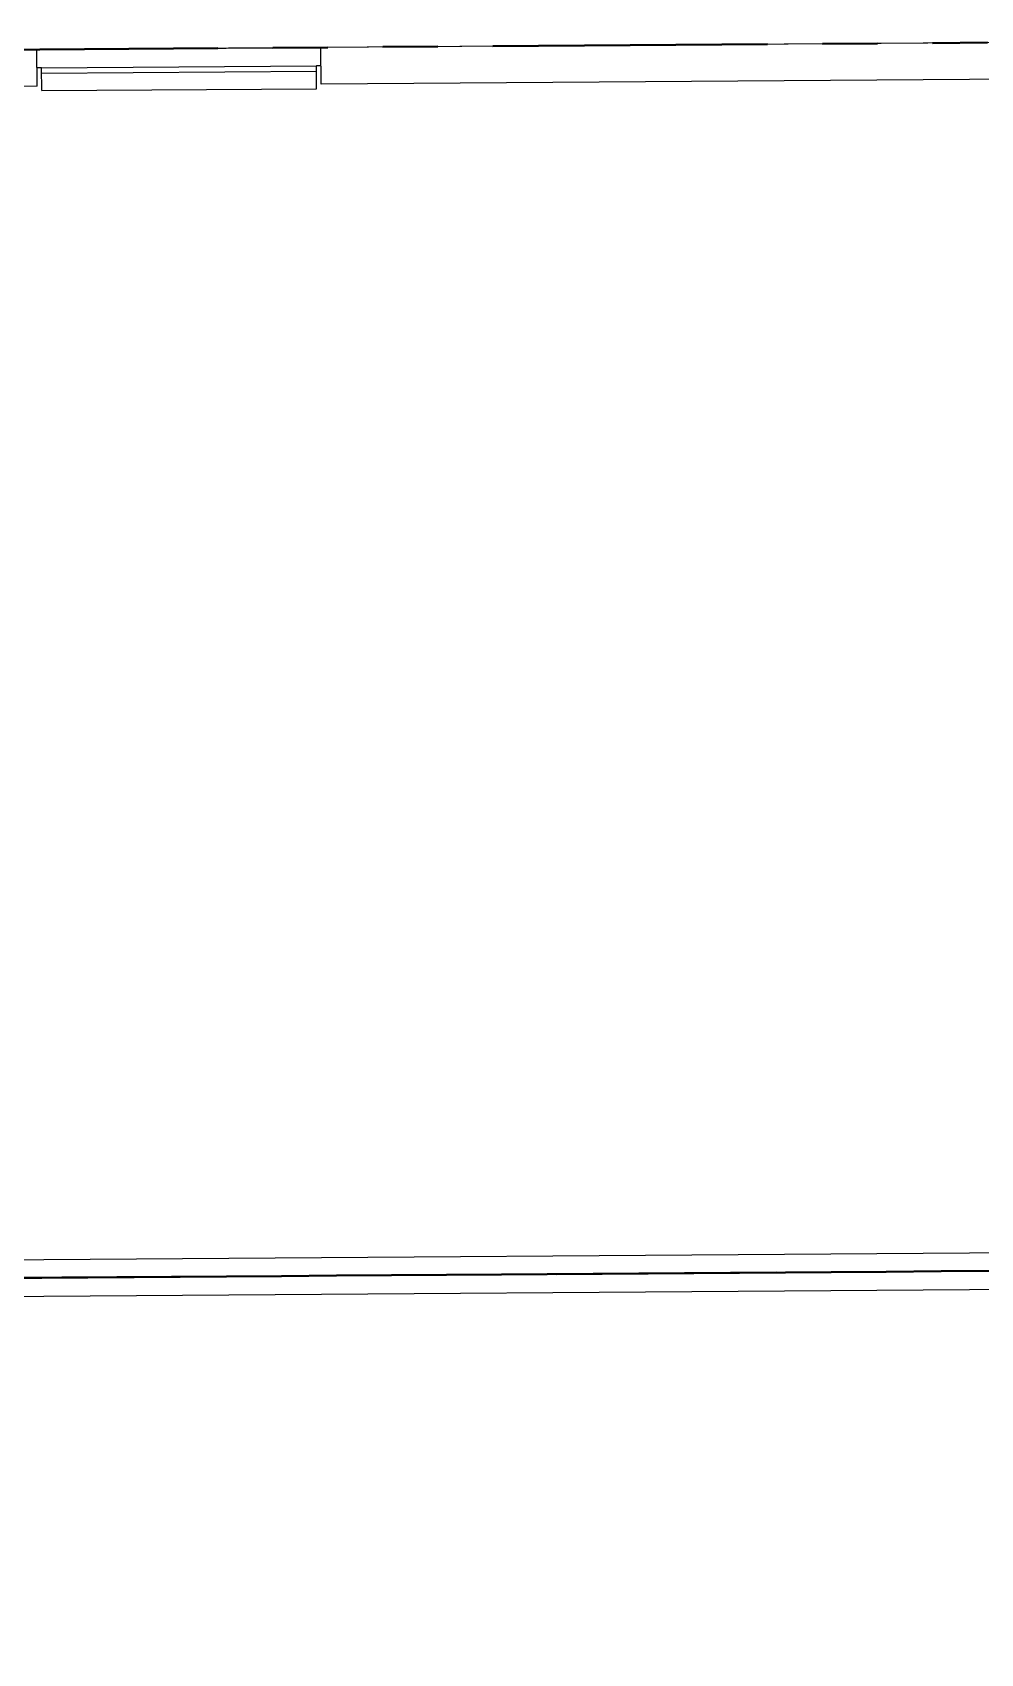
# Model space of a CAD drawing. Header units: feet. Extents: x 919634 to 928945, y 707022 to 708026.
# Drawn here: x 921041.08 to 921058.33, y 707201.99 to 707231.46 of the extents above; entities that cross this region are included whole.
import ezdxf

# ---------------------------------------------------------------- set-up
doc = ezdxf.new("R2010")
doc.units = ezdxf.units.FT
doc.header["$LTSCALE"] = 20
doc.header["$MEASUREMENT"] = 0
doc.linetypes.add('Site Plan$0$PHANTOM2', pattern=[1.25, 0.625, -0.125, 0.125, -0.125, 0.125, -0.125])
doc.layers.add('-u-site-xref', color=7, linetype='Continuous')
doc.layers.add('Site Plan$0$-u-site-bldg_interior', color=252, linetype='Continuous')
doc.layers.add('Site Plan$0$SP-LOT LINES', color=252, linetype='Site Plan$0$PHANTOM2', lineweight=40)
doc.layers.add('SP-BUILDING-FOOTPRINT', color=1, linetype='Continuous', lineweight=25)
doc.layers.get('-u-site-xref').off()

# ---------------------------------------------------------------- blocks, each defined once
blk = doc.blocks.new('Site Plan')
at = {"layer": 'Site Plan$0$-u-site-bldg_interior'}
for p, q in [((921061.7270195001, 707231.3023682099, 2.697553754543162e-08), (921046.3315792783, 707231.1923481557, 2.697553752597302e-08)), ((921041.1650445356, 707231.155426676, 2.697553752597302e-08), (921040.1650700694, 707231.1482805832, 2.697553752597302e-08)), ((921041.1650445356, 707231.155426676, 2.697553752597302e-08), (921046.3315792783, 707231.1923481557, 2.697553752597302e-08)), ((921041.1698085975, 707230.4887770319, 2.697553752597302e-08), (921041.1650445356, 707231.155426676, 2.697553752597302e-08)), ((921046.3363433402, 707230.5256985115, 2.697553752597302e-08), (921046.3315792783, 707231.1923481557, 2.697553752597302e-08)), ((921041.2507832447, 707230.8191329192, 2.697553752597302e-08), (921041.1674520391, 707230.8185374115, 2.697553752597302e-08)), ((921041.2507832447, 707230.8191329192, 2.697553752597302e-08), (921046.2485799317, 707230.8548485503, 2.697553752597302e-08)), ((921041.2537353109, 707230.406041334, 2.697553752597302e-08), (921041.2507832447, 707230.8191329192, 2.697553752597302e-08)), ((921041.2514448203, 707230.7265566326, 2.697553752597302e-08), (921046.2492415074, 707230.7622722635, 2.697553752597302e-08)), ((921046.3339867818, 707230.8554588911, 2.697553752597302e-08), (921046.2506555764, 707230.8548633835, 2.697553752597302e-08)), ((921046.2536076425, 707230.4417717982, 2.697553752597302e-08), (921046.2506555764, 707230.8548633835, 2.697553752597302e-08)), ((921061.731783562, 707230.6357185658, 2.697553754543162e-08), (921046.3363433402, 707230.5256985115, 2.697553752597302e-08)), ((921041.1698085975, 707230.4887770319, 2.697553752597302e-08), (921040.1698341313, 707230.4816309391, 2.697553752597302e-08)), ((921041.2537353109, 707230.406041334, 2.697553752597302e-08), (921046.2536076425, 707230.4417717982, 2.697553752597302e-08)), ((921014.1977663512, 707208.9620851735, 2.697553752533984e-08), (921066.9388449154, 707209.3390515946, 2.697553752533984e-08)), ((921003.3695202569, 707208.2180196526, 2.697553752533984e-08), (921062.2770619274, 707208.6389891627, 2.697553752533984e-08))]:
    blk.add_line(p, q, dxfattribs=at)
at = {"layer": 'Site Plan$0$SP-LOT LINES', "ltscale": 0.4, "elevation": 2.697553752533984e-08}
for points in [[(921084.6150175129, 707209.1319002379), (921084.4554214397, 707231.4646633198), (920990.4578216025, 707230.7929305936), (920990.6174176758, 707208.4601675116)], [(921084.7722315552, 707187.132461978), (921084.6150175129, 707209.1319002379), (920990.6174176758, 707208.4601675116), (920990.774631718, 707186.4607292518)]]:
    blk.add_lwpolyline(points, close=True, dxfattribs=at)

msp = doc.modelspace()

# ---------------------------------------------------------------- block references
at = {"layer": '-u-site-xref'}
msp.add_blockref('Site Plan', (0, 0), dxfattribs=at)

# ---------------------------------------------------------------- next in the draw order: linework, layer by layer
at = {"layer": 'SP-BUILDING-FOOTPRINT', "elevation": 2.697553752533984e-08}
msp.add_lwpolyline([(921066.0250515491, 707198.3322402945), (921065.9512095026, 707208.6651820381), (921067.951157981, 707208.6795378153), (921067.8582578558, 707221.6793343828), (921071.8581561797, 707221.7078546035), (921071.7890779699, 707231.3741782191), (921071.7890779699, 707231.3741782191), (921033.6233856084, 707231.1014677512), (921033.7043737435, 707219.7685521004), (921013.4548907998, 707219.6238437205), (921013.5311774998, 707208.957383743), (921002.6981065494, 707208.8799054385), (921002.7790951445, 707197.5469254337)], dxfattribs=at)

doc.saveas('drawing.dxf')
